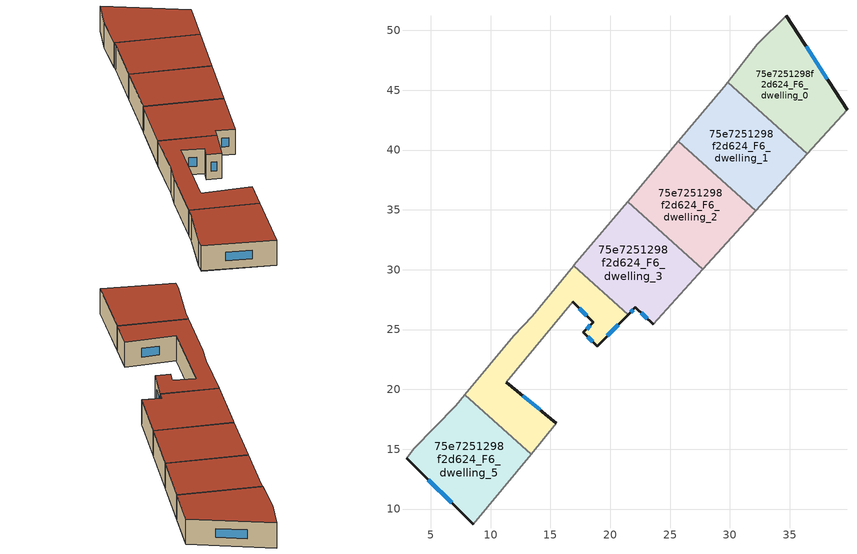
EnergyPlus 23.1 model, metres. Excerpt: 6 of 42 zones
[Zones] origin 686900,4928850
75e7251298f2d624_F6_dwelling_0
 floor to 75e7251298f2d624_F5_dwelling_0 (EU_floor_Construction): 34.72,51.23 39.79,43.35 36.47,39.68 29.81,45.68 32.27,48.86 z18
 wall outside (EU_wall_Construction): 39.79,43.35 34.72,51.23 z18:21
 wall adiabatic (EU_wall_Construction): 36.47,39.68 39.79,43.35 / 34.72,51.23 32.27,48.86 29.81,45.68 z18:21
 wall to 75e7251298f2d624_F6_dwelling_1 (EU_wall_Construction): 29.81,45.68 36.47,39.68 z18:21
 window (EU_Window_Construction): 38.14,45.92 36.37,48.67 z18.98:20.02
 roof outside (EU_roof_Construction): 36.47,39.68 39.79,43.35 34.72,51.23 32.27,48.86 29.81,45.68 z21
75e7251298f2d624_F6_dwelling_1
 floor to 75e7251298f2d624_F5_dwelling_1 (EU_floor_Construction): 36.47,39.68 32.17,34.92 25.7,40.75 29.53,45.31 29.81,45.68 z18
 wall adiabatic (EU_wall_Construction): 32.17,34.92 36.47,39.68 / 29.81,45.68 29.53,45.31 25.7,40.75 z18:21
 wall to 75e7251298f2d624_F6_dwelling_2 (EU_wall_Construction): 25.7,40.75 32.17,34.92 z18:21
 roof outside (EU_roof_Construction): 32.17,34.92 36.47,39.68 29.81,45.68 29.53,45.31 25.7,40.75 z21
75e7251298f2d624_F6_dwelling_2
 floor to 75e7251298f2d624_F5_dwelling_2 (EU_floor_Construction): 32.17,34.92 27.74,30.03 21.47,35.69 25.7,40.75 z18
 wall adiabatic (EU_wall_Construction): 27.74,30.03 32.17,34.92 / 25.7,40.75 21.47,35.69 z18:21
 wall to 75e7251298f2d624_F6_dwelling_3 (EU_wall_Construction): 21.47,35.69 27.74,30.03 z18:21
 roof outside (EU_roof_Construction): 27.74,30.03 32.17,34.92 25.7,40.75 21.47,35.69 z21
75e7251298f2d624_F6_dwelling_3
 floor to 75e7251298f2d624_F5_dwelling_3 (EU_floor_Construction): 27.74,30.03 23.6,25.44 22.11,26.86 21.5,26.24 16.94,30.35 16.96,30.37 21.23,35.4 21.47,35.69 z18
 wall outside (EU_wall_Construction): 21.5,26.24 22.11,26.86 23.6,25.44 z18:21
 wall adiabatic (EU_wall_Construction): 21.47,35.69 21.23,35.4 16.96,30.37 16.94,30.35 / 23.6,25.44 27.74,30.03 z18:21
 wall to 75e7251298f2d624_F6_dwelling_4 (EU_wall_Construction): 16.94,30.35 21.5,26.24 z18:21
 window (EU_Window_Construction): 22.59,26.4 23.11,25.91 / 21.7,26.45 21.91,26.66 z18.98:20.02
 roof outside (EU_roof_Construction): 23.6,25.44 27.74,30.03 21.47,35.69 21.23,35.4 16.96,30.37 16.94,30.35 21.5,26.24 22.11,26.86 z21
75e7251298f2d624_F6_dwelling_4
 floor to 75e7251298f2d624_F5_dwelling_4 (EU_floor_Construction): 21.5,26.24 18.92,23.62 17.76,24.77 18.6,25.61 16.85,27.32 11.33,20.59 15.51,17.17 13.38,14.59 7.86,19.56 11.95,24.49 13.47,26.11 16.94,30.35 z18
 wall outside (EU_wall_Construction): 16.85,27.32 18.6,25.61 17.76,24.77 18.92,23.62 21.5,26.24 / 15.51,17.17 11.33,20.59 z18:21
 wall adiabatic (EU_wall_Construction): 11.33,20.59 16.85,27.32 / 13.38,14.59 15.51,17.17 / 16.94,30.35 13.47,26.11 11.95,24.49 7.86,19.56 z18:21
 wall to 75e7251298f2d624_F6_dwelling_5 (EU_wall_Construction): 7.86,19.56 13.38,14.59 z18:21
 window (EU_Window_Construction): 17.42,26.77 18.03,26.17 / 14.15,18.29 12.69,19.48 / 19.76,24.48 20.66,25.39 / 18.14,24.4 18.54,24 / 18.32,25.34 18.03,25.05 z18.98:20.02
 roof outside (EU_roof_Construction): 15.51,17.17 11.33,20.59 16.85,27.32 18.6,25.61 17.76,24.77 18.92,23.62 21.5,26.24 16.94,30.35 13.47,26.11 11.95,24.49 7.86,19.56 13.38,14.59 z21
75e7251298f2d624_F6_dwelling_5
 floor to 75e7251298f2d624_F5_dwelling_5 (EU_floor_Construction): 13.38,14.59 8.57,8.72 2.97,14.23 3.6,15.02 7.11,18.65 7.86,19.56 z18
 wall outside (EU_wall_Construction): 2.97,14.23 8.57,8.72 z18:21
 wall adiabatic (EU_wall_Construction): 7.86,19.56 7.11,18.65 3.6,15.02 2.97,14.23 / 8.57,8.72 13.38,14.59 z18:21
 window (EU_Window_Construction): 4.79,12.44 6.75,10.52 z18.98:20.02
 roof outside (EU_roof_Construction): 8.57,8.72 13.38,14.59 7.86,19.56 7.11,18.65 3.6,15.02 2.97,14.23 z21
[Building]
EU S2 Campaign: North Axis=0; Terrain=City; Solar Distribution=FullExterior
[Site:Location]
Bologna: Latitude=44.5; Longitude=11.25; Time Zone=1; Elevation=37
[SizingPeriod:WeatherFileDays]
AnnualSizingPeriod: Begin Month=1; Begin Day of Month=1; End Month=12; End Day of Month=31; Day of Week for Start Day=Monday; Use Weather File Daylight Saving Period=No; Use Weather File Rain and Snow Indicators=No
[MATERIAL]
EU_InternalMass_Material: Roughness=MediumRough; Thickness=0.1; Conductivity=1; Density=1800; Specific Heat=900; Thermal Absorptance=0.9; Solar Absorptance=0.7; Visible Absorptance=0.7
[MATERIAL:NOMASS] Roughness=MediumRough; Thermal Absorptance=0.9; Solar Absorptance=0.7; Visible Absorptance=0.7
Name | Thermal Resistance
EU_wall_NoMass | 0.905828
EU_roof_NoMass | 0.37593
EU_floor_NoMass | 0.67114
[WINDOWMATERIAL:SIMPLEGLAZINGSYSTEM]
EU_Window_SimpleGlazing: UFactor=4.52486; Solar Heat Gain Coefficient=0.85; Visible Transmittance=0.85
[CONSTRUCTION]
EU_wall_Construction: EU_wall_NoMass
EU_roof_Construction: EU_roof_NoMass
EU_floor_Construction: EU_floor_NoMass
EU_Window_Construction: EU_Window_SimpleGlazing
EU_InternalMass_Construction: EU_InternalMass_Material
[ZONE] Type=1; Multiplier=1; Ceiling Height=autocalculate; Floor Area=autocalculate; Part of Total Floor Area=Yes
Name | Volume
75e7251298f2d624_F6_dwelling_0 | 169.729
75e7251298f2d624_F6_dwelling_1 | 169.741
75e7251298f2d624_F6_dwelling_2 | 169.718
75e7251298f2d624_F6_dwelling_3 | 169.748
75e7251298f2d624_F6_dwelling_4 | 169.723
75e7251298f2d624_F6_dwelling_5 | 169.731
[INTERNALMASS] Construction=EU_InternalMass_Construction
Name | Zone or ZoneList | Surface Area
75e7251298f2d624_F6_dwelling_0_EU_InternalMass | 75e7251298f2d624_F6_dwelling_0 | 56.577
75e7251298f2d624_F6_dwelling_1_EU_InternalMass | 75e7251298f2d624_F6_dwelling_1 | 56.5801
75e7251298f2d624_F6_dwelling_2_EU_InternalMass | 75e7251298f2d624_F6_dwelling_2 | 56.5715
75e7251298f2d624_F6_dwelling_3_EU_InternalMass | 75e7251298f2d624_F6_dwelling_3 | 56.5823
75e7251298f2d624_F6_dwelling_4_EU_InternalMass | 75e7251298f2d624_F6_dwelling_4 | 56.5747
75e7251298f2d624_F6_dwelling_5_EU_InternalMass | 75e7251298f2d624_F6_dwelling_5 | 56.5773
[OTHEREQUIPMENT] Fuel Type=Electricity; Design Level Calculation Method=Watts/Area; Power per Zone Floor Area=1; Fraction Latent=0; Fraction Radiant=0; Fraction Lost=0; Carbon Dioxide Generation Rate=0; EndUse Subcategory=EU_Step8_InternalGains
Name | Zone or ZoneList or Space or SpaceList | Schedule
EU_Step8_InternalGain_75e7251298f2d624_F6_dwelling_0_f000 | 75e7251298f2d624_F6_dwelling_0 | EU_Step8_GainSchedule_75e7251298f2d624_F6_dwelling_0_f000
EU_Step8_InternalGain_75e7251298f2d624_F6_dwelling_1_f000 | 75e7251298f2d624_F6_dwelling_1 | EU_Step8_GainSchedule_75e7251298f2d624_F6_dwelling_1_f000
EU_Step8_InternalGain_75e7251298f2d624_F6_dwelling_2_f000 | 75e7251298f2d624_F6_dwelling_2 | EU_Step8_GainSchedule_75e7251298f2d624_F6_dwelling_2_f000
EU_Step8_InternalGain_75e7251298f2d624_F6_dwelling_3_f000 | 75e7251298f2d624_F6_dwelling_3 | EU_Step8_GainSchedule_75e7251298f2d624_F6_dwelling_3_f000
EU_Step8_InternalGain_75e7251298f2d624_F6_dwelling_4_f000 | 75e7251298f2d624_F6_dwelling_4 | EU_Step8_GainSchedule_75e7251298f2d624_F6_dwelling_4_f000
EU_Step8_InternalGain_75e7251298f2d624_F6_dwelling_5_f000 | 75e7251298f2d624_F6_dwelling_5 | EU_Step8_GainSchedule_75e7251298f2d624_F6_dwelling_5_f000
[ZONEVENTILATION:DESIGNFLOWRATE] Schedule=EU_AlwaysOn; Design Flow Rate Calculation Method=AirChanges/Hour; Air Changes per Hour=0.73129; Ventilation Type=Natural; Fan Pressure Rise=0; Fan Total Efficiency=1; Constant Term Coefficient=1; Temperature Term Coefficient=0; Velocity Term Coefficient=0; Velocity Squared Term Coefficient=0; Minimum Indoor Temperature=-100; Maximum Indoor Temperature=100; Delta Temperature=-100; Minimum Outdoor Temperature=-100; Maximum Outdoor Temperature=100; Maximum Wind Speed=40
Name | Zone or ZoneList or Space or SpaceList
EU_ConstantAir_75e7251298f2d624_F6_dwelling_0 | 75e7251298f2d624_F6_dwelling_0
EU_ConstantAir_75e7251298f2d624_F6_dwelling_1 | 75e7251298f2d624_F6_dwelling_1
EU_ConstantAir_75e7251298f2d624_F6_dwelling_2 | 75e7251298f2d624_F6_dwelling_2
EU_ConstantAir_75e7251298f2d624_F6_dwelling_3 | 75e7251298f2d624_F6_dwelling_3
EU_ConstantAir_75e7251298f2d624_F6_dwelling_4 | 75e7251298f2d624_F6_dwelling_4
EU_ConstantAir_75e7251298f2d624_F6_dwelling_5 | 75e7251298f2d624_F6_dwelling_5
[HVACTEMPLATE:THERMOSTAT] Constant Heating Setpoint=20; Constant Cooling Setpoint=50
EU_HeatOnly_75e7251298f2d624_F0_dwelling_0; EU_HeatOnly_75e7251298f2d624_F0_dwelling_1; EU_HeatOnly_75e7251298f2d624_F0_dwelling_2; EU_HeatOnly_75e7251298f2d624_F0_dwelling_3; EU_HeatOnly_75e7251298f2d624_F0_dwelling_4; EU_HeatOnly_75e7251298f2d624_F0_dwelling_5; EU_HeatOnly_75e7251298f2d624_F1_dwelling_0; EU_HeatOnly_75e7251298f2d624_F1_dwelling_1; EU_HeatOnly_75e7251298f2d624_F1_dwelling_2; EU_HeatOnly_75e7251298f2d624_F1_dwelling_3; EU_HeatOnly_75e7251298f2d624_F1_dwelling_4; EU_HeatOnly_75e7251298f2d624_F1_dwelling_5; EU_HeatOnly_75e7251298f2d624_F2_dwelling_0; EU_HeatOnly_75e7251298f2d624_F2_dwelling_1; EU_HeatOnly_75e7251298f2d624_F2_dwelling_2; EU_HeatOnly_75e7251298f2d624_F2_dwelling_3; EU_HeatOnly_75e7251298f2d624_F2_dwelling_4; EU_HeatOnly_75e7251298f2d624_F2_dwelling_5; EU_HeatOnly_75e7251298f2d624_F3_dwelling_0; EU_HeatOnly_75e7251298f2d624_F3_dwelling_1; EU_HeatOnly_75e7251298f2d624_F3_dwelling_2; EU_HeatOnly_75e7251298f2d624_F3_dwelling_3; EU_HeatOnly_75e7251298f2d624_F3_dwelling_4; EU_HeatOnly_75e7251298f2d624_F3_dwelling_5; EU_HeatOnly_75e7251298f2d624_F4_dwelling_0; EU_HeatOnly_75e7251298f2d624_F4_dwelling_1; EU_HeatOnly_75e7251298f2d624_F4_dwelling_2; EU_HeatOnly_75e7251298f2d624_F4_dwelling_3; EU_HeatOnly_75e7251298f2d624_F4_dwelling_4; EU_HeatOnly_75e7251298f2d624_F4_dwelling_5; EU_HeatOnly_75e7251298f2d624_F5_dwelling_0; EU_HeatOnly_75e7251298f2d624_F5_dwelling_1; EU_HeatOnly_75e7251298f2d624_F5_dwelling_2; EU_HeatOnly_75e7251298f2d624_F5_dwelling_3; EU_HeatOnly_75e7251298f2d624_F5_dwelling_4; EU_HeatOnly_75e7251298f2d624_F5_dwelling_5; EU_HeatOnly_75e7251298f2d624_F6_dwelling_0; EU_HeatOnly_75e7251298f2d624_F6_dwelling_1; EU_HeatOnly_75e7251298f2d624_F6_dwelling_2; EU_HeatOnly_75e7251298f2d624_F6_dwelling_3; EU_HeatOnly_75e7251298f2d624_F6_dwelling_4; EU_HeatOnly_75e7251298f2d624_F6_dwelling_5
[HVACTEMPLATE:ZONE:IDEALLOADSAIRSYSTEM] System Availability Schedule=EU_AlwaysOn; Maximum Heating Supply Air Temperature=50; Minimum Cooling Supply Air Temperature=13; Maximum Heating Supply Air Humidity Ratio=0.0156; Minimum Cooling Supply Air Humidity Ratio=0.0077; Heating Limit=NoLimit; Cooling Limit=NoLimit; Heating Availability Schedule=EU_AlwaysOn; Cooling Availability Schedule=EU_CoolingOff; Dehumidification Control Type=ConstantSensibleHeatRatio; Cooling Sensible Heat Ratio=0.7; Dehumidification Setpoint=60; Humidification Control Type=None; Humidification Setpoint=30; Outdoor Air Method=None; Outdoor Air Flow Rate per Person=0.00944; Outdoor Air Flow Rate per Zone Floor Area=0; Outdoor Air Flow Rate per Zone=0; Demand Controlled Ventilation Type=None; Outdoor Air Economizer Type=NoEconomizer; Heat Recovery Type=None; Sensible Heat Recovery Effectiveness=0.7; Latent Heat Recovery Effectiveness=0.65
Name | Template Thermostat
75e7251298f2d624_F6_dwelling_0 | EU_HeatOnly_75e7251298f2d624_F6_dwelling_0
75e7251298f2d624_F6_dwelling_1 | EU_HeatOnly_75e7251298f2d624_F6_dwelling_1
75e7251298f2d624_F6_dwelling_2 | EU_HeatOnly_75e7251298f2d624_F6_dwelling_2
75e7251298f2d624_F6_dwelling_3 | EU_HeatOnly_75e7251298f2d624_F6_dwelling_3
75e7251298f2d624_F6_dwelling_4 | EU_HeatOnly_75e7251298f2d624_F6_dwelling_4
75e7251298f2d624_F6_dwelling_5 | EU_HeatOnly_75e7251298f2d624_F6_dwelling_5
[SIZING:ZONE] Zone Cooling Design Supply Air Temperature Input Method=SupplyAirTemperature; Zone Cooling Design Supply Air Temperature=13; Zone Heating Design Supply Air Temperature Input Method=SupplyAirTemperature; Zone Heating Design Supply Air Temperature=50; Zone Cooling Design Supply Air Humidity Ratio=0.008; Zone Heating Design Supply Air Humidity Ratio=0.008; Cooling Design Air Flow Method=DesignDay; Cooling Design Air Flow Rate=0; Cooling Minimum Air Flow per Zone Floor Area=0.000762; Cooling Minimum Air Flow=0; Cooling Minimum Air Flow Fraction=0.2; Heating Design Air Flow Method=DesignDay; Heating Design Air Flow Rate=0; Heating Maximum Air Flow per Zone Floor Area=0.002032; Heating Maximum Air Flow=0.141576; Heating Maximum Air Flow Fraction=0.3; Account for Dedicated Outdoor Air System=No; Dedicated Outdoor Air System Control Strategy=NeutralSupplyAir; Dedicated Outdoor Air Low Setpoint Temperature for Design=autosize; Dedicated Outdoor Air High Setpoint Temperature for Design=autosize; Zone Load Sizing Method=Sensible Load Only No Latent Load; Zone Latent Cooling Design Supply Air Humidity Ratio Input Method=HumidityRatioDifference; Zone Cooling Design Supply Air Humidity Ratio Difference=0.005; Zone Latent Heating Design Supply Air Humidity Ratio Input Method=HumidityRatioDifference; Zone Humidification Design Supply Air Humidity Ratio Difference=0.005
75e7251298f2d624_F6_dwelling_0; 75e7251298f2d624_F6_dwelling_1; 75e7251298f2d624_F6_dwelling_2; 75e7251298f2d624_F6_dwelling_3; 75e7251298f2d624_F6_dwelling_4; 75e7251298f2d624_F6_dwelling_5
[SCHEDULE:CONSTANT]
Name | Hourly Value
EU_AlwaysOn | 1
EU_CoolingOff | 0
[SCHEDULE:FILE] Column Number=1; Rows to Skip at Top=0; Number of Hours of Data=8760; Column Separator=Comma; Interpolate to Timestep=No; Minutes per Item=60; Adjust Schedule for Daylight Savings=Yes
Name | File
EU_Step8_GainSchedule_75e7251298f2d624_F6_dwelling_0_f000 | ../../schedules/75e7251298f2d624/75e7251298f2d624_F6_dwelling_0_f000_gain.csv
EU_Step8_GainSchedule_75e7251298f2d624_F6_dwelling_1_f000 | ../../schedules/75e7251298f2d624/75e7251298f2d624_F6_dwelling_1_f000_gain.csv
EU_Step8_GainSchedule_75e7251298f2d624_F6_dwelling_2_f000 | ../../schedules/75e7251298f2d624/75e7251298f2d624_F6_dwelling_2_f000_gain.csv
EU_Step8_GainSchedule_75e7251298f2d624_F6_dwelling_3_f000 | ../../schedules/75e7251298f2d624/75e7251298f2d624_F6_dwelling_3_f000_gain.csv
EU_Step8_GainSchedule_75e7251298f2d624_F6_dwelling_4_f000 | ../../schedules/75e7251298f2d624/75e7251298f2d624_F6_dwelling_4_f000_gain.csv
EU_Step8_GainSchedule_75e7251298f2d624_F6_dwelling_5_f000 | ../../schedules/75e7251298f2d624/75e7251298f2d624_F6_dwelling_5_f000_gain.csv
